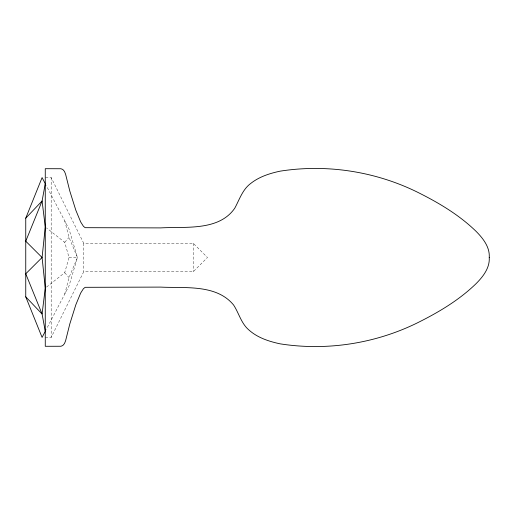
<?xml version="1.0" encoding="UTF-8"?>
<svg xmlns="http://www.w3.org/2000/svg" width="515" height="515" viewBox="0 0 515 515"><rect width="100%" height="100%" fill="white"/><g stroke="black" fill="none" stroke-linecap="round" stroke-linejoin="round"><path stroke-width="0.39" stroke-dasharray="2.58 1.93" d="M64.723 294.11L69.029 277.566L77.443 257.5L69.029 229.124L46.311 185.657M46.524 287.087L64.723 272.667L69.029 257.5L64.723 242.333L46.524 227.913M64.723 220.89L69.029 237.434L77.443 257.5L69.029 285.877L46.311 329.343M45.268 337.389L51.185 337.389L83.745 271.701L193.26 271.701L207.468 257.5L193.26 243.299L83.745 243.299L51.185 177.611L45.268 177.611M64.723 242.333L69.029 237.434M69.029 257.5L77.443 257.5M64.723 272.667L69.029 277.566M193.26 243.292L193.26 271.708M83.745 243.292L83.745 271.708M51.185 177.585L51.185 337.415"/><path stroke-width="0.77" d="M25.75 218.167L42.088 177.585L45.268 183.668L42.088 200.992L25.75 241.207L42.088 257.5L45.268 288.085L42.088 314.008L45.268 331.332L42.088 337.415L25.75 296.833L25.75 218.167L42.088 200.992L45.268 226.915L42.088 257.5L25.75 273.793L42.088 314.008L25.75 296.833M489.25 257.5C489.939 267.942 482.961 276.78 475.976 283.752C459.844 299.408 440.409 311.227 420.44 321.328C377.54 343.267 327.714 351.307 280.128 343.84C268.972 341.458 257.558 337.743 248.906 329.986C241.187 323.459 238.966 313.152 233.585 305.002C216.319 283.977 184.879 288.342 160.706 287.1L85.187 287.319L83.456 288.651L80.681 293.035L75.827 304.783L69.815 323.922L65.598 340.756L64.459 343.602L62.785 345.539L60.95 346.26L45.268 346.292L45.268 168.701L60.95 168.74L62.785 169.461L64.459 171.398L65.598 174.244L69.815 191.078L75.827 210.217L80.681 221.965L83.456 226.349L85.187 227.682L160.706 227.9C185.033 226.458 218.708 231.39 234.756 208.221C239.475 199.569 242.539 189.404 250.869 183.34C259.303 176.716 269.77 173.362 280.128 171.16C327.714 163.693 377.54 171.733 420.44 193.672C440.409 203.773 459.844 215.592 475.976 231.248C482.935 238.239 489.965 247.039 489.25 257.5"/></g></svg>
